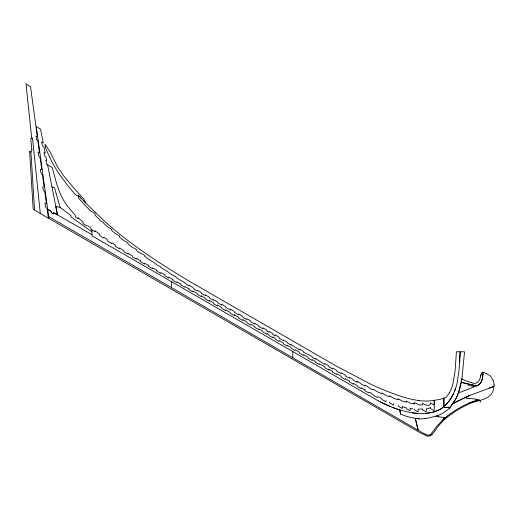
<?xml version="1.0" encoding="UTF-8"?>
<svg xmlns="http://www.w3.org/2000/svg" width="520" height="520" viewBox="0 0 520 520"><rect width="100%" height="100%" fill="white"/><g stroke="black" fill="none" stroke-linecap="round" stroke-linejoin="round"><path stroke-width="0.78" d="M380.309 401.901A182.578 105.41 60 0 0 390.111 406.413L392.054 407.186A154.55 89.232 60 0 0 395.935 408.629L396.897 408.96A143.767 83.005 60 0 0 399.782 409.884L400.498 414.07L403.325 415.188A95.206 54.964 60 0 0 406.126 416.156A95.017 54.86 60 0 0 409.819 417.203A95.413 55.087 60 0 0 415.253 418.269C422.038 419.946 428.974 417.775 435.591 416.319A75.693 43.7 60 0 0 437.625 415.591A107.445 62.036 60 0 0 449.384 408.265L448.63 407.212L444.568 407.609L443.885 406.634L443.898 398.093L444.808 397.839A17.05 9.848 60 0 0 446.589 396.799L449.358 392.932M459.271 390.267L456.846 396.747A85.755 49.511 60 0 1 454.61 400.933L449.384 408.259L448.63 407.212L444.568 407.609L443.885 406.634L443.898 398.093L441.058 399.126L434.278 400.361L434.219 410.728L430.553 408.61L430.553 407.765M494 385.157L493.942 386.464L469.606 395.486M81.055 198.211L78.52 195.416L78.481 198.036L81.757 201.728A122.233 70.57 60 0 0 87.028 207.324L91.039 211.308L94.998 213.323L94.998 215.156L99.749 219.648L99.749 220.35L103.708 222.631L103.708 223.275L107.776 227.019L111.735 229.307L111.735 230.425L114.959 233.214A8.697 5.025 60 0 0 115.648 233.747L119.606 236.028L119.606 237.12L123.266 240.103A16.997 9.815 60 0 0 123.987 240.643L127.946 242.931L127.946 243.88L132.327 247.312L136.285 249.301C136.181 251.062 140.042 253.253 140.692 253.169L144.651 255.457L144.651 256.451L148.72 259.344L152.678 261.632L156.812 264.836L160.765 266.832L160.765 267.501L168.733 272.324L169.741 273.468L176.819 277.459L176.819 278.064L184.912 282.757L184.912 283.244L189.007 285.87L189.007 285.279L192.966 287.56C192.822 288.665 197.425 291.733 197.314 290.245L201.272 292.533L201.272 293.332L205.309 295.639L205.309 294.84L209.268 297.122L209.268 297.921L213.401 300.307L213.401 299.52L217.36 301.808L217.36 302.594L221.8 305.149L221.8 304.382L225.758 306.663L225.758 307.418L230.295 310.024L230.295 309.127L234.254 311.409L234.254 312.299L238.758 314.886L238.758 314.028L242.717 316.316L242.717 317.168L246.85 319.547L246.85 318.734L250.803 321.022L250.803 321.828L254.846 324.155L254.846 323.284L258.798 325.565L258.798 326.437L262.932 328.822L262.932 327.821L266.89 330.103L266.89 331.103L269.002 332.319L269.002 331.377L272.812 333.58L272.812 334.522L275.171 335.881L275.171 334.984L279.13 337.272L279.13 338.163L283.264 340.548L283.264 339.969L287.222 342.257L287.222 342.829L291.005 345.013L291.005 344.546L299.533 349.928L299.533 349.115L303.492 351.397L303.492 352.209L312.078 356.525L312.078 357.156L315.4 359.067L315.4 358.469L324.864 364.481L324.864 363.565L328.822 365.853L328.822 366.724L332.67 368.882L332.67 368.043L336.629 370.325L336.629 371.085L341.322 373.692L341.322 372.788L345.28 375.07L345.28 375.882L349.531 378.216L349.531 377.371L353.49 379.659L353.49 380.322L356.688 381.947M434.278 400.361L434.219 405.028L430.553 402.916C431.632 407.141 423.787 404.976 422.637 403.182C423.722 407.615 415.356 403.188 414.505 402.5L414.329 403.923M78.52 195.416L78.507 196.404L75.335 194.558A120.751 69.713 60 0 1 67.529 185.224L58.364 172.861L52.839 163.618A140.719 81.243 60 0 1 46.755 150.69L45.682 148.148L44.915 144.092L49.881 151.593L57.525 166.822L64.246 176.54L74.367 188.702L83.993 199.102L85.722 203.028L103.805 220.513A226.902 131.001 60 0 0 108.44 224.679C133.835 246.818 162.279 265.148 191.191 282.308L335.835 365.807L371.183 384.436A304.947 176.066 60 0 0 380.685 388.687C393.062 393.692 405.652 398.716 418.945 400.601M51.09 211.231L47.684 209.281L51.09 211.231L51.337 212.647L53.69 213.941L53.716 212.739L57.434 214.864L47.613 164.834L46.618 164.307L45.851 160.329L46.774 160.765L46.027 157.02L44.824 156.332L43.986 152.392L45.234 153.185L44.011 147.076L42.517 146.094L41.568 141.999L43.258 142.928L40.547 129.116L36.296 126.659L48.952 218.478L419.081 432.178L425.938 435.513A17.524 10.12 60 0 0 426.543 435.74A22.243 12.838 60 0 0 427.219 435.949M91.871 229.873L92.008 235.833L378.339 400.907M486.324 373.471A23.758 13.715 60 0 0 483.087 372.307C482.892 377.208 482.372 383.539 477.172 385.769L458.361 393.029M483.093 372.32L482.463 378.203L481.306 381.888A18.271 10.55 60 0 1 480.077 383.656L477.341 385.651L475.937 385.625L461.643 382.434M442.462 407.706L443.885 406.634A98.046 56.609 60 0 0 453.336 393.874L454.396 391.528A95.888 55.361 60 0 0 455.631 388.226A92.755 53.553 60 0 0 457.119 382.941L459.121 369.375L460.135 351.767L464.555 351.832L461.897 379.113L461.168 378.813L461.838 379.347L458.829 391.664M459.7 362.291L460.122 351.78L456.404 351.754L455.104 370.773L453.05 383.123A80.743 46.618 60 0 1 452.049 386.834L451.9 387.29A67.477 38.961 60 0 1 449.345 392.912M461.409 381.602L461.857 379.093L466.759 381.089A85.501 49.361 60 0 0 471.718 382.74M461.376 381.784L461.305 382.148M460.928 383.923L461.266 382.33L465.615 383.507M480.838 375.317L480.707 375.901M460.785 384.579L459.758 388.583M443.885 406.634L443.898 406.594A96.999 56.004 60 0 0 453.329 393.868M459.635 389.025L459.375 389.903M435.006 430.788C443.176 418.087 456.332 409.838 469.755 403.591A122.59 70.779 60 0 1 471.66 402.857C479.174 400.017 489.638 399.809 492.999 391.027A13.936 8.047 60 0 0 493.285 390.215A25.61 14.787 60 0 0 493.818 387.569L493.942 386.464L491.875 387.121M434.863 430.982L432.12 434.408M449.384 408.259L455.631 399.172A80.912 46.716 60 0 0 456.768 396.903L457.009 396.383A92.138 53.196 60 0 0 458.829 391.664M444.009 418.724L436.716 426.406L430.612 434.512A5.804 3.348 60 0 1 430.105 434.85M442.013 420.557L443.723 418.971M443.918 418.801L444.594 418.223M444.216 418.541L443.768 417.43L438.191 416.735L437.625 415.591A75.725 43.719 60 0 1 435.591 416.319M444.516 418.294C454.272 410.306 465.303 403.507 477.555 400.192L475.878 399.12L467.09 398.275L465.601 397.228L468.566 395.922M466.096 383.63L468.566 384.254A0.741 0.429 60 0 0 468.981 385.574L473.688 386.393A0.754 0.436 60 0 0 473.454 385.294L468.507 384.248M444.808 418.054L445.198 417.729M445.393 417.573L446.803 416.462M36.738 139.51L36.777 139.594A1.931 1.111 60 0 0 37.154 140.257L37.908 141.063L39.494 152.724L38.155 152.035L38.409 154.381L39.098 156.748L40.287 158.529L41.782 169.54C39 167.486 40.95 174.219 42.523 174.987L44.142 186.927C41.496 185.224 43.225 191.145 44.818 191.893L46.43 203.717L45 202.904L45.24 205.03L45.87 207.409L47.105 208.734L48.419 218.348L34.535 209.944L30.927 152.107A4.96 2.867 60 0 0 31.603 151.099A10.205 5.896 60 0 0 31.805 149.396M477.191 385.762L476.411 385.638A43.414 25.064 60 0 1 474.305 385.411L473.707 385.326M454.994 402.493L452.849 403.624L469.346 395.597M455.975 401.979L458.685 400.582M459.543 400.153L461.091 399.38M461.819 399.022L465.641 397.228L467.09 398.275M468.825 395.811L469.865 395.375M468.754 403.221L478.978 399.822L479.466 400.537L478.978 399.822L477.555 400.199L475.878 399.12M430.437 407.81L426.341 408.766L426.303 411.996L422.637 409.884L422.637 409.038M489.236 387.998L491.205 387.335M40.287 213.428L32.507 138.209L30.706 138.671L31.818 149.403M32.507 138.209L31.753 138.398L26 83.837L30.544 86.879L37.323 136.747L36.12 136.032L36.147 136.494M424.912 418.529L425.601 418.412M422.448 409.045L418.067 409.162L418.022 411.873L414.505 409.838L414.505 408.993M417.092 413.361L420.03 413.53A117.286 67.717 60 0 0 425.744 413.4M419.166 418.88L417.638 418.73M412.776 408.844L410.254 408.564M482.931 372.288L482.463 372.249A2.009 1.163 60 0 0 482.066 372.398L481.969 372.489A10.511 6.071 60 0 0 481.098 374.465M414.161 403.891L413.706 403.8M413.647 403.787L410.104 403.156L406.588 401.128L406.556 402.162M91.871 231.829L70.954 216.788L71.013 215.677L60.118 207.376L55.88 206.459L57.434 214.864M424.976 434.135L418.158 430.241L415.253 418.269L416.065 418.457M406.159 402.058L402.272 401.102L398.313 398.821L398.249 399.763M471.718 382.726C477.152 385.56 480.46 379.496 480.928 374.946A27.684 15.984 60 0 1 481.059 374.433M402.928 406.881L406.588 407.888L406.588 408.74L410.104 410.768L410.104 408.544M402.597 406.776L402.272 406.673L402.272 408.486L398.313 406.198L398.184 405.308M397.832 399.633L393.465 398.197L389.506 395.818L389.253 396.701M388.824 396.539L385.847 395.401L381.888 392.925L381.888 393.783L377.26 391.768L373.301 389.207C373.451 390.54 369.115 388.297 368.823 387.381L364.871 385.099L364.871 385.964L361.173 384.169L361.173 383.604L357.214 381.322L357.214 382.213L356.753 381.979M52.072 186.888L54.529 187.805L60.125 207.376M393.549 403.624L393.465 405.145L389.506 402.863L389.447 401.993M386.003 400.504L385.847 401.746L381.888 399.457C382.129 398.326 376.623 395.395 377.26 397.475L373.301 395.187C373.607 394.154 368.264 391.007 368.823 392.951L364.871 390.669L364.871 389.818M486.317 373.445L490.49 376.051L493.044 380.178M378.339 400.907L380.309 401.908A182.481 105.359 60 0 0 390.111 406.413M51.337 212.641L53.69 213.941M364.819 389.792L361.173 387.757L361.173 388.654L357.214 386.366L357.214 385.522L353.49 383.39L353.49 384.254L349.531 381.966L349.531 381.121M201.383 295.887L205.309 298.142L205.309 298.987L209.268 301.269L209.268 300.411M209.45 300.508L213.401 302.776L213.401 303.622L217.36 305.909L217.36 305.045M217.51 305.13L221.8 307.593L221.8 308.438L225.758 310.726L225.758 309.861L230.295 312.462L230.295 313.313L234.254 315.594L234.254 314.736M53.716 212.739L92.047 234.702M172.803 279.481L168.733 277.141L168.733 277.992L164.775 275.711L164.775 274.865L160.765 272.552L160.765 273.403L156.812 271.115L156.812 270.27M180.863 284.108L176.819 281.788L176.819 282.646L172.861 280.365L172.861 279.519M188.929 288.743L184.912 286.436L184.912 287.293L180.953 285.006L180.953 284.161M234.364 314.802L238.758 317.324L238.758 318.168L242.717 320.45L242.717 319.592L246.825 321.952L246.85 322.816L250.803 325.097L250.803 324.246L254.846 326.567L254.846 327.411L258.798 329.693L258.798 328.842L262.932 331.221L262.932 332.065L266.89 334.353L266.89 333.496L269.002 334.718L269.002 335.562L272.812 337.76L272.812 336.908L275.171 338.267L275.171 339.118L279.13 341.4L279.13 340.548L283.264 342.927L283.264 343.772L287.222 346.06L287.222 345.209L291.005 347.393L291.005 348.244L294.964 350.526L294.964 349.674L299.533 352.313L299.533 353.158L303.492 355.44L303.492 354.594L308.12 357.26L308.12 358.111L312.078 360.393L312.078 359.548L315.4 361.459L315.4 362.303L319.358 364.591L319.358 363.74L324.864 366.912L324.864 367.757L328.822 370.045L328.822 369.194M349.427 381.056L345.28 378.671L345.28 379.522L341.322 377.24L341.322 376.396L336.629 373.692L336.629 374.543L332.67 372.255L332.67 371.41M47.619 164.834L52.215 167.492L56.407 182.923A77.148 44.538 60 0 0 58.845 190.047A57.831 33.391 60 0 0 59.794 192.4C63.031 201.201 69.089 208.442 75.329 215.267L75.329 217.061L78.189 218.712L78.189 217.867M328.906 369.246L332.572 371.351M156.683 270.199L152.678 267.885L152.678 268.73L148.72 266.448L148.72 265.596M148.571 265.512L144.651 263.224L144.651 264.075L140.692 261.788L140.692 260.904M48.698 216.625L418.158 430.241L415.259 418.269M140.556 260.825L136.285 258.291L136.285 259.136L132.327 256.854L132.327 255.911L128.141 253.351M34.547 209.95L33.176 209.125L29.595 151.262A1.131 0.65 60 0 1 30.264 151.359L30.732 152.25M95.121 230.919L99.749 234.267L99.749 235.664L103.708 237.952C102.973 236.236 108.791 239.785 107.776 241.28L111.735 243.561L111.735 242.717L115.642 245.349L115.648 246.513L119.606 248.8L119.606 247.949L123.987 250.757L123.987 251.791L127.946 254.072L127.946 253.227M88.205 225.999L91.039 228.033L91.039 229.392L94.998 231.68L94.998 230.834M87.145 225.219L87.002 225.953L83.044 223.672L83.044 221.982L78.26 217.932M461.168 378.807L461.838 379.347M85.234 202.534L85.722 203.028L81.055 198.211M83.785 201.078L84.266 201.558M80.184 197.269L79.339 196.339M443.768 417.43L444.373 418.418M437.632 415.591L438.191 416.735M479.765 400.452L480.603 402.175M396.897 408.96A143.696 82.966 60 0 0 399.782 409.884L400.498 414.07M292.767 351.741L292.767 357.844M201.272 295.828L201.272 296.686L197.314 294.405L197.314 293.56L192.966 291.064L192.966 291.922L189.007 289.633L189.007 288.788M171.639 281.808L171.639 287.762M473.401 385.275A0.734 0.423 60 0 1 473.688 386.393M493.135 380.178A11.876 6.858 60 0 1 494.084 385.203M455.631 388.226A95.784 55.302 60 0 1 454.396 391.528M430.151 434.947A12.032 6.949 60 0 1 425.243 434.09M412.094 412.757A135.987 78.514 60 0 0 417.092 413.361A135.974 78.501 60 0 1 412.094 412.757A158.34 91.423 60 0 1 399.782 409.871M395.935 408.629A154.648 89.284 60 0 1 392.054 407.186M434.265 400.329A125.444 72.43 60 0 1 418.957 400.634M432.062 434.499A14.293 8.255 60 0 1 430.736 435.487L429.78 435.884A9.945 5.74 60 0 1 427.245 436.072M36.66 139.497A8.411 4.856 60 0 1 36.199 136.526M425.704 413.316A95.219 54.977 60 0 0 442.526 407.817A95.251 54.99 60 0 1 425.704 413.316"/></g></svg>
